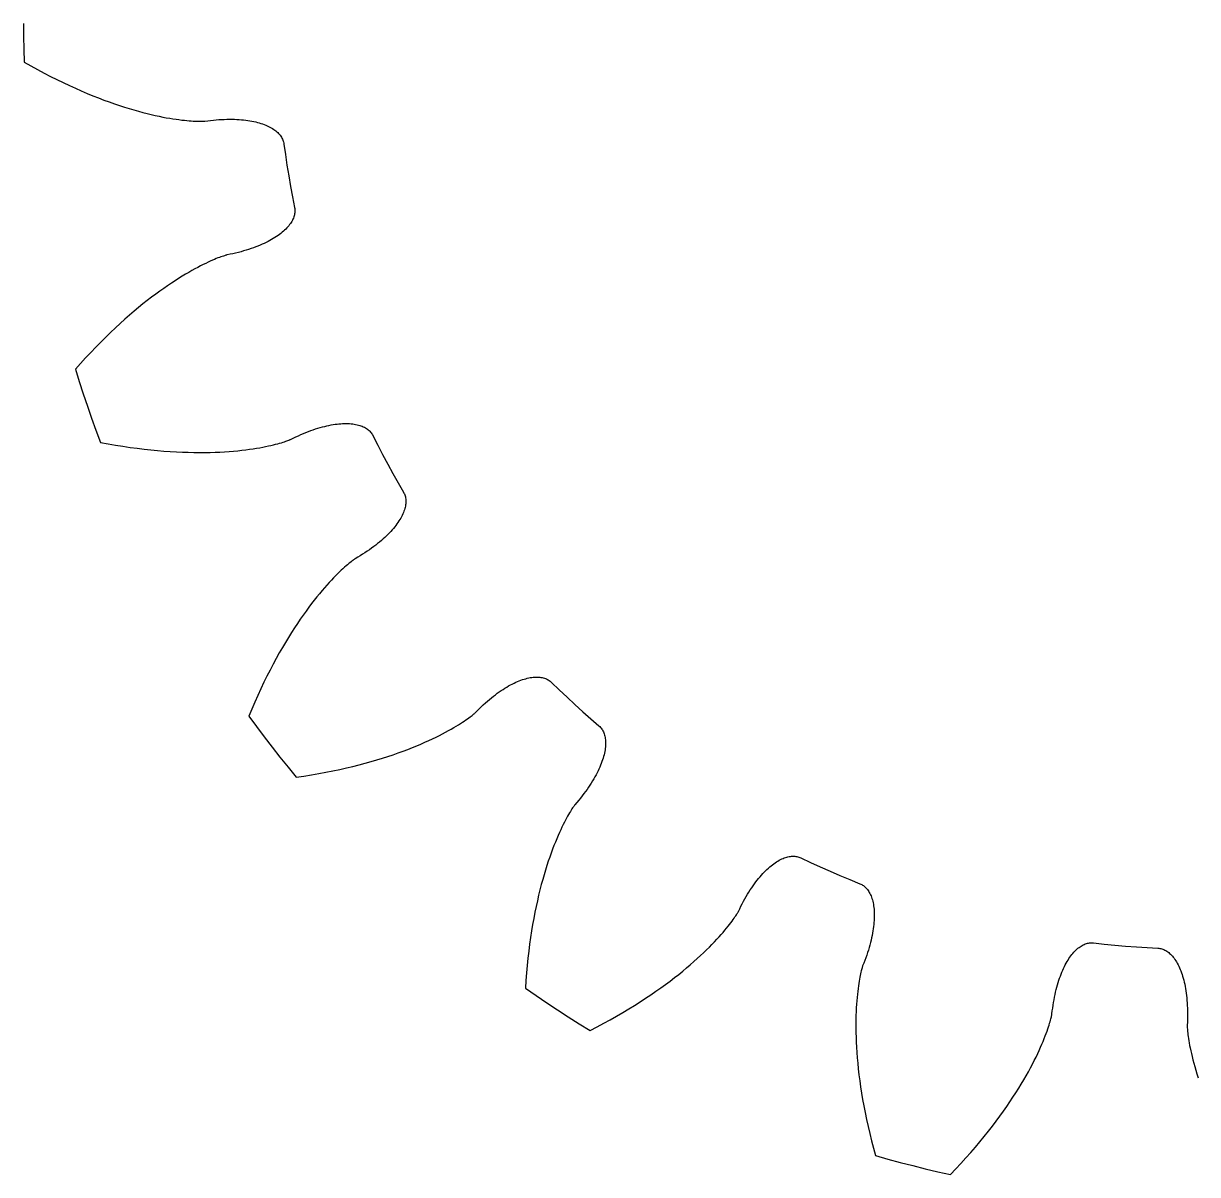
# Model space of a CAD drawing. Extents: x -0.58 to 0.58, y -0.58 to 0.58.
# Drawn here: x -0.583 to -0.002, y -0.57 to 0 of the extents above; entities that cross this region are included whole.
import ezdxf

# ---------------------------------------------------------------- set-up
doc = ezdxf.new("R2010")
doc.units = 0

msp = doc.modelspace()

# ---------------------------------------------------------------- linework, layer by layer
for p, q in [((-0.58333, 0), (-0.5833, -0.00638)), ((-0.5833, -0.00638), (-0.58319, -0.01275)), ((-0.58319, -0.01275), (-0.58302, -0.01912)), ((-0.58302, -0.01912), (-0.58302, -0.01912)), ((-0.58302, -0.01912), (-0.57968, -0.02102)), ((-0.57968, -0.02102), (-0.57638, -0.02283)), ((-0.57638, -0.02283), (-0.57313, -0.02456)), ((-0.57313, -0.02456), (-0.56993, -0.02622)), ((-0.56993, -0.02622), (-0.56678, -0.0278)), ((-0.56678, -0.0278), (-0.56368, -0.0293)), ((-0.56368, -0.0293), (-0.56064, -0.03074)), ((-0.56064, -0.03074), (-0.55764, -0.0321)), ((-0.55764, -0.0321), (-0.55471, -0.03339)), ((-0.55471, -0.03339), (-0.55183, -0.03461)), ((-0.55183, -0.03461), (-0.54901, -0.03577)), ((-0.54901, -0.03577), (-0.54624, -0.03686)), ((-0.54624, -0.03686), (-0.54354, -0.03789)), ((-0.54354, -0.03789), (-0.5409, -0.03885)), ((-0.5409, -0.03885), (-0.53832, -0.03976)), ((-0.53832, -0.03976), (-0.53581, -0.04061)), ((-0.53581, -0.04061), (-0.53336, -0.0414)), ((-0.53336, -0.0414), (-0.53098, -0.04214)), ((-0.53098, -0.04214), (-0.52866, -0.04283)), ((-0.52866, -0.04283), (-0.52641, -0.04346)), ((-0.52641, -0.04346), (-0.52423, -0.04405)), ((-0.52423, -0.04405), (-0.52212, -0.04459)), ((-0.52212, -0.04459), (-0.52008, -0.04508)), ((-0.52008, -0.04508), (-0.51811, -0.04553)), ((-0.51811, -0.04553), (-0.51622, -0.04594)), ((-0.51622, -0.04594), (-0.51439, -0.04631)), ((-0.51439, -0.04631), (-0.51264, -0.04664)), ((-0.51264, -0.04664), (-0.51096, -0.04694)), ((-0.51096, -0.04694), (-0.50936, -0.0472)), ((-0.50936, -0.0472), (-0.50784, -0.04743)), ((-0.50784, -0.04743), (-0.50638, -0.04762)), ((-0.50638, -0.04762), (-0.50501, -0.0478)), ((-0.50501, -0.0478), (-0.50371, -0.04794)), ((-0.50371, -0.04794), (-0.50249, -0.04806)), ((-0.50249, -0.04806), (-0.50134, -0.04816)), ((-0.50134, -0.04816), (-0.50028, -0.04824)), ((-0.50028, -0.04824), (-0.49929, -0.0483)), ((-0.49929, -0.0483), (-0.49838, -0.04834)), ((-0.49838, -0.04834), (-0.49755, -0.04837)), ((-0.49755, -0.04837), (-0.4968, -0.04839)), ((-0.4968, -0.04839), (-0.49612, -0.04839)), ((-0.49612, -0.04839), (-0.49553, -0.04839)), ((-0.49553, -0.04839), (-0.49501, -0.04838)), ((-0.49501, -0.04838), (-0.49458, -0.04837)), ((-0.49458, -0.04837), (-0.49422, -0.04836)), ((-0.49422, -0.04836), (-0.49395, -0.04834)), ((-0.49395, -0.04834), (-0.49375, -0.04833)), ((-0.49375, -0.04833), (-0.49363, -0.04832)), ((-0.49363, -0.04832), (-0.49359, -0.04832)), ((-0.49359, -0.04832), (-0.49214, -0.04813)), ((-0.49359, -0.04832), (-0.49359, -0.04832)), ((-0.49214, -0.04813), (-0.49071, -0.04796)), ((-0.49071, -0.04796), (-0.4893, -0.04781)), ((-0.4893, -0.04781), (-0.48792, -0.04769)), ((-0.48792, -0.04769), (-0.48657, -0.04759)), ((-0.48657, -0.04759), (-0.48524, -0.04751)), ((-0.48524, -0.04751), (-0.48393, -0.04746)), ((-0.48393, -0.04746), (-0.48265, -0.04743)), ((-0.48265, -0.04743), (-0.4814, -0.04741)), ((-0.4814, -0.04741), (-0.48017, -0.04742)), ((-0.48017, -0.04742), (-0.47896, -0.04745)), ((-0.47896, -0.04745), (-0.47779, -0.0475)), ((-0.47779, -0.0475), (-0.47664, -0.04757)), ((-0.47664, -0.04757), (-0.47551, -0.04766)), ((-0.47551, -0.04766), (-0.47442, -0.04776)), ((-0.47442, -0.04776), (-0.47335, -0.04789)), ((-0.47335, -0.04789), (-0.4723, -0.04803)), ((-0.4723, -0.04803), (-0.47129, -0.04819)), ((-0.47129, -0.04819), (-0.4703, -0.04837)), ((-0.4703, -0.04837), (-0.46934, -0.04856)), ((-0.46934, -0.04856), (-0.46841, -0.04877)), ((-0.46841, -0.04877), (-0.46751, -0.049)), ((-0.46751, -0.049), (-0.46664, -0.04924)), ((-0.46664, -0.04924), (-0.46579, -0.0495)), ((-0.46579, -0.0495), (-0.46498, -0.04977)), ((-0.46498, -0.04977), (-0.46419, -0.05006)), ((-0.46419, -0.05006), (-0.46343, -0.05036)), ((-0.46343, -0.05036), (-0.4627, -0.05068)), ((-0.4627, -0.05068), (-0.462, -0.051)), ((-0.462, -0.051), (-0.46134, -0.05134)), ((-0.46134, -0.05134), (-0.4607, -0.0517)), ((-0.4607, -0.0517), (-0.46009, -0.05206)), ((-0.46009, -0.05206), (-0.45951, -0.05244)), ((-0.45951, -0.05244), (-0.45896, -0.05283)), ((-0.45896, -0.05283), (-0.45844, -0.05322)), ((-0.45844, -0.05322), (-0.45795, -0.05363)), ((-0.45795, -0.05363), (-0.45749, -0.05405)), ((-0.45749, -0.05405), (-0.45707, -0.05448)), ((-0.45707, -0.05448), (-0.45667, -0.05492)), ((-0.45667, -0.05492), (-0.45631, -0.05536)), ((-0.45631, -0.05536), (-0.45597, -0.05581)), ((-0.45597, -0.05581), (-0.45567, -0.05627)), ((-0.45567, -0.05627), (-0.4554, -0.05674)), ((-0.4554, -0.05674), (-0.45516, -0.05722)), ((-0.45516, -0.05722), (-0.45495, -0.0577)), ((-0.45495, -0.0577), (-0.45477, -0.05819)), ((-0.45477, -0.05819), (-0.45463, -0.05868)), ((-0.45463, -0.05868), (-0.45451, -0.05918)), ((-0.45451, -0.05918), (-0.45443, -0.05968)), ((-0.45443, -0.05968), (-0.45443, -0.05968)), ((-0.45443, -0.05968), (-0.45371, -0.06494)), ((-0.45371, -0.06494), (-0.45293, -0.07019)), ((-0.45293, -0.07019), (-0.45208, -0.07544)), ((-0.45208, -0.07544), (-0.45208, -0.07544)), ((-0.45208, -0.07544), (-0.45118, -0.08067)), ((-0.45118, -0.08067), (-0.45021, -0.0859)), ((-0.45021, -0.0859), (-0.44919, -0.09111)), ((-0.44919, -0.09111), (-0.44919, -0.09111)), ((-0.44919, -0.09111), (-0.4491, -0.09161)), ((-0.4491, -0.09161), (-0.44905, -0.09212)), ((-0.44905, -0.09212), (-0.44902, -0.09263)), ((-0.44902, -0.09263), (-0.44903, -0.09315)), ((-0.45088, -0.09851), (-0.45124, -0.09906)), ((-0.45055, -0.09797), (-0.45088, -0.09851)), ((-0.45026, -0.09743), (-0.45055, -0.09797)), ((-0.44999, -0.09688), (-0.45026, -0.09743)), ((-0.44976, -0.09634), (-0.44999, -0.09688)), ((-0.44956, -0.0958), (-0.44976, -0.09634)), ((-0.44939, -0.09526), (-0.44956, -0.0958)), ((-0.44925, -0.09473), (-0.44939, -0.09526)), ((-0.44915, -0.0942), (-0.44925, -0.09473)), ((-0.44908, -0.09367), (-0.44915, -0.0942)), ((-0.44903, -0.09315), (-0.44908, -0.09367)), ((-0.45663, -0.10442), (-0.45734, -0.10494)), ((-0.45594, -0.1039), (-0.45663, -0.10442)), ((-0.45529, -0.10337), (-0.45594, -0.1039)), ((-0.45467, -0.10284), (-0.45529, -0.10337)), ((-0.45409, -0.10231), (-0.45467, -0.10284)), ((-0.45353, -0.10177), (-0.45409, -0.10231)), ((-0.45301, -0.10123), (-0.45353, -0.10177)), ((-0.45252, -0.10069), (-0.45301, -0.10123)), ((-0.45206, -0.10015), (-0.45252, -0.10069)), ((-0.45164, -0.0996), (-0.45206, -0.10015)), ((-0.45124, -0.09906), (-0.45164, -0.0996)), ((-0.46732, -0.11021), (-0.46842, -0.11064)), ((-0.46626, -0.10977), (-0.46732, -0.11021)), ((-0.46522, -0.10933), (-0.46626, -0.10977)), ((-0.46422, -0.10887), (-0.46522, -0.10933)), ((-0.46325, -0.1084), (-0.46422, -0.10887)), ((-0.46231, -0.10793), (-0.46325, -0.1084)), ((-0.4614, -0.10745), (-0.46231, -0.10793)), ((-0.46053, -0.10696), (-0.4614, -0.10745)), ((-0.45968, -0.10647), (-0.46053, -0.10696)), ((-0.45887, -0.10596), (-0.45968, -0.10647)), ((-0.45809, -0.10546), (-0.45887, -0.10596)), ((-0.45734, -0.10494), (-0.45809, -0.10546)), ((-0.48707, -0.1161), (-0.48792, -0.11644)), ((-0.48629, -0.1158), (-0.48707, -0.1161)), ((-0.48559, -0.11554), (-0.48629, -0.1158)), ((-0.48495, -0.11532), (-0.48559, -0.11554)), ((-0.48439, -0.11513), (-0.48495, -0.11532)), ((-0.4839, -0.11497), (-0.48439, -0.11513)), ((-0.48349, -0.11484), (-0.4839, -0.11497)), ((-0.48315, -0.11474), (-0.48349, -0.11484)), ((-0.48288, -0.11466), (-0.48315, -0.11474)), ((-0.48269, -0.11461), (-0.48288, -0.11466)), ((-0.48257, -0.11458), (-0.48269, -0.11461)), ((-0.48253, -0.11457), (-0.48257, -0.11458)), ((-0.4811, -0.11428), (-0.48253, -0.11457)), ((-0.48253, -0.11457), (-0.48253, -0.11457)), ((-0.47969, -0.11397), (-0.4811, -0.11428)), ((-0.47832, -0.11365), (-0.47969, -0.11397)), ((-0.47697, -0.11332), (-0.47832, -0.11365)), ((-0.47566, -0.11298), (-0.47697, -0.11332)), ((-0.47437, -0.11262), (-0.47566, -0.11298)), ((-0.47312, -0.11224), (-0.47437, -0.11262)), ((-0.4719, -0.11186), (-0.47312, -0.11224)), ((-0.47071, -0.11146), (-0.4719, -0.11186)), ((-0.46955, -0.11106), (-0.47071, -0.11146)), ((-0.46842, -0.11064), (-0.46955, -0.11106)), ((-0.49852, -0.12152), (-0.50001, -0.12234)), ((-0.49709, -0.12075), (-0.49852, -0.12152)), ((-0.49572, -0.12004), (-0.49709, -0.12075)), ((-0.49441, -0.11938), (-0.49572, -0.12004)), ((-0.49316, -0.11877), (-0.49441, -0.11938)), ((-0.49198, -0.11821), (-0.49316, -0.11877)), ((-0.49087, -0.1177), (-0.49198, -0.11821)), ((-0.48982, -0.11724), (-0.49087, -0.1177)), ((-0.48883, -0.11682), (-0.48982, -0.11724)), ((-0.48792, -0.11644), (-0.48883, -0.11682)), ((-0.50831, -0.12736), (-0.51013, -0.12856)), ((-0.50654, -0.12623), (-0.50831, -0.12736)), ((-0.50483, -0.12517), (-0.50654, -0.12623)), ((-0.50316, -0.12416), (-0.50483, -0.12517)), ((-0.50156, -0.12322), (-0.50316, -0.12416)), ((-0.50001, -0.12234), (-0.50156, -0.12322)), ((-0.51589, -0.13255), (-0.51791, -0.13402)), ((-0.51392, -0.13115), (-0.51589, -0.13255)), ((-0.512, -0.12982), (-0.51392, -0.13115)), ((-0.51013, -0.12856), (-0.512, -0.12982)), ((-0.52421, -0.13888), (-0.52639, -0.14065)), ((-0.52207, -0.13719), (-0.52421, -0.13888)), ((-0.51996, -0.13557), (-0.52207, -0.13719)), ((-0.51791, -0.13402), (-0.51996, -0.13557)), ((-0.53087, -0.14443), (-0.53317, -0.14644)), ((-0.52861, -0.1425), (-0.53087, -0.14443)), ((-0.52639, -0.14065), (-0.52861, -0.1425)), ((-0.53785, -0.15071), (-0.54024, -0.15297)), ((-0.53549, -0.14853), (-0.53785, -0.15071)), ((-0.53317, -0.14644), (-0.53549, -0.14853)), ((-0.54265, -0.15531), (-0.5451, -0.15774)), ((-0.54024, -0.15297), (-0.54265, -0.15531)), ((-0.54756, -0.16026), (-0.55005, -0.16286)), ((-0.5451, -0.15774), (-0.54756, -0.16026)), ((-0.55509, -0.16834), (-0.55764, -0.17122)), ((-0.55256, -0.16556), (-0.55509, -0.16834)), ((-0.55005, -0.16286), (-0.55256, -0.16556)), ((-0.55764, -0.17122), (-0.55764, -0.17122)), ((-0.55764, -0.17122), (-0.55573, -0.1773)), ((-0.55573, -0.1773), (-0.55376, -0.18337)), ((-0.55376, -0.18337), (-0.55173, -0.18941)), ((-0.55173, -0.18941), (-0.55173, -0.18941)), ((-0.55173, -0.18941), (-0.54962, -0.19543)), ((-0.54962, -0.19543), (-0.54745, -0.20142)), ((-0.54745, -0.20142), (-0.54522, -0.20739)), ((-0.446, -0.20354), (-0.44475, -0.203)), ((-0.44475, -0.203), (-0.44352, -0.2025)), ((-0.44352, -0.2025), (-0.4423, -0.20202)), ((-0.4423, -0.20202), (-0.4411, -0.20157)), ((-0.4411, -0.20157), (-0.43992, -0.20115)), ((-0.43992, -0.20115), (-0.43875, -0.20076)), ((-0.43875, -0.20076), (-0.4376, -0.2004)), ((-0.4376, -0.2004), (-0.43648, -0.20006)), ((-0.43648, -0.20006), (-0.43537, -0.19975)), ((-0.43537, -0.19975), (-0.43427, -0.19947)), ((-0.43427, -0.19947), (-0.4332, -0.19922)), ((-0.4332, -0.19922), (-0.43215, -0.19899)), ((-0.43215, -0.19899), (-0.43112, -0.19878)), ((-0.43112, -0.19878), (-0.43011, -0.19861)), ((-0.43011, -0.19861), (-0.42912, -0.19845)), ((-0.42912, -0.19845), (-0.42815, -0.19833)), ((-0.42815, -0.19833), (-0.4272, -0.19822)), ((-0.4272, -0.19822), (-0.42627, -0.19815)), ((-0.42627, -0.19815), (-0.42537, -0.19809)), ((-0.42537, -0.19809), (-0.42448, -0.19806)), ((-0.42448, -0.19806), (-0.42362, -0.19805)), ((-0.42362, -0.19805), (-0.42278, -0.19807)), ((-0.42278, -0.19807), (-0.42197, -0.19811)), ((-0.42197, -0.19811), (-0.42118, -0.19817)), ((-0.42118, -0.19817), (-0.42041, -0.19825)), ((-0.42041, -0.19825), (-0.41967, -0.19836)), ((-0.41967, -0.19836), (-0.41895, -0.19848)), ((-0.41895, -0.19848), (-0.41825, -0.19863)), ((-0.41825, -0.19863), (-0.41758, -0.1988)), ((-0.41758, -0.1988), (-0.41694, -0.19899)), ((-0.41694, -0.19899), (-0.41632, -0.1992)), ((-0.41632, -0.1992), (-0.41572, -0.19942)), ((-0.41572, -0.19942), (-0.41516, -0.19967)), ((-0.41516, -0.19967), (-0.41461, -0.19994)), ((-0.41461, -0.19994), (-0.4141, -0.20022)), ((-0.4141, -0.20022), (-0.41361, -0.20052)), ((-0.41361, -0.20052), (-0.41314, -0.20084)), ((-0.41314, -0.20084), (-0.41271, -0.20118)), ((-0.41271, -0.20118), (-0.4123, -0.20154)), ((-0.4123, -0.20154), (-0.41192, -0.20191)), ((-0.41192, -0.20191), (-0.41156, -0.20229)), ((-0.41156, -0.20229), (-0.41124, -0.2027)), ((-0.41124, -0.2027), (-0.41094, -0.20312)), ((-0.41094, -0.20312), (-0.41067, -0.20355)), ((-0.54522, -0.20739), (-0.54522, -0.20739)), ((-0.54522, -0.20739), (-0.54145, -0.2081)), ((-0.54145, -0.2081), (-0.53774, -0.20874)), ((-0.53774, -0.20874), (-0.5341, -0.20933)), ((-0.46213, -0.20918), (-0.46085, -0.2089)), ((-0.46085, -0.2089), (-0.45966, -0.20861)), ((-0.45966, -0.20861), (-0.45854, -0.20834)), ((-0.45854, -0.20834), (-0.45751, -0.20806)), ((-0.45751, -0.20806), (-0.45655, -0.2078)), ((-0.45655, -0.2078), (-0.45568, -0.20754)), ((-0.45568, -0.20754), (-0.45488, -0.2073)), ((-0.45488, -0.2073), (-0.45417, -0.20707)), ((-0.45417, -0.20707), (-0.45353, -0.20686)), ((-0.45353, -0.20686), (-0.45297, -0.20667)), ((-0.45297, -0.20667), (-0.45248, -0.20649)), ((-0.45248, -0.20649), (-0.45207, -0.20634)), ((-0.45207, -0.20634), (-0.45174, -0.20621)), ((-0.45174, -0.20621), (-0.45148, -0.20611)), ((-0.45148, -0.20611), (-0.4513, -0.20603)), ((-0.4513, -0.20603), (-0.45119, -0.20598)), ((-0.45119, -0.20598), (-0.45116, -0.20597)), ((-0.45116, -0.20597), (-0.44985, -0.20531)), ((-0.45116, -0.20597), (-0.45116, -0.20597)), ((-0.44985, -0.20531), (-0.44855, -0.20469)), ((-0.44855, -0.20469), (-0.44727, -0.2041)), ((-0.44727, -0.2041), (-0.446, -0.20354)), ((-0.41067, -0.20355), (-0.41043, -0.204)), ((-0.41043, -0.204), (-0.41043, -0.204)), ((-0.41043, -0.204), (-0.40804, -0.20874)), ((-0.40804, -0.20874), (-0.40559, -0.21346)), ((-0.5341, -0.20933), (-0.53054, -0.20985)), ((-0.53054, -0.20985), (-0.52704, -0.21033)), ((-0.52704, -0.21033), (-0.52362, -0.21074)), ((-0.52362, -0.21074), (-0.52028, -0.21111)), ((-0.52028, -0.21111), (-0.51701, -0.21142)), ((-0.51701, -0.21142), (-0.51381, -0.21169)), ((-0.51381, -0.21169), (-0.51069, -0.21191)), ((-0.51069, -0.21191), (-0.50765, -0.21209)), ((-0.50765, -0.21209), (-0.50468, -0.21223)), ((-0.50468, -0.21223), (-0.50179, -0.21232)), ((-0.50179, -0.21232), (-0.49898, -0.21238)), ((-0.49898, -0.21238), (-0.49625, -0.2124)), ((-0.49625, -0.2124), (-0.49359, -0.21239)), ((-0.49359, -0.21239), (-0.49102, -0.21234)), ((-0.49102, -0.21234), (-0.48852, -0.21227)), ((-0.48852, -0.21227), (-0.48611, -0.21216)), ((-0.48611, -0.21216), (-0.48378, -0.21203)), ((-0.48378, -0.21203), (-0.48153, -0.21188)), ((-0.48153, -0.21188), (-0.47936, -0.21171)), ((-0.47936, -0.21171), (-0.47727, -0.21151)), ((-0.47727, -0.21151), (-0.47526, -0.2113)), ((-0.47526, -0.2113), (-0.47333, -0.21107)), ((-0.47333, -0.21107), (-0.47149, -0.21082)), ((-0.47149, -0.21082), (-0.46972, -0.21057)), ((-0.46972, -0.21057), (-0.46804, -0.2103)), ((-0.46804, -0.2103), (-0.46644, -0.21003)), ((-0.46644, -0.21003), (-0.46492, -0.20975)), ((-0.46492, -0.20975), (-0.46348, -0.20947)), ((-0.46348, -0.20947), (-0.46213, -0.20918)), ((-0.40559, -0.21346), (-0.40309, -0.21814)), ((-0.40309, -0.21814), (-0.40309, -0.21814)), ((-0.40309, -0.21814), (-0.40054, -0.2228)), ((-0.40054, -0.2228), (-0.39793, -0.22743)), ((-0.39793, -0.22743), (-0.39527, -0.23202)), ((-0.39527, -0.23202), (-0.39527, -0.23202)), ((-0.39527, -0.23202), (-0.39502, -0.23247)), ((-0.39502, -0.23247), (-0.39481, -0.23293)), ((-0.39481, -0.23293), (-0.39462, -0.23341)), ((-0.39462, -0.23341), (-0.39446, -0.2339)), ((-0.39446, -0.2339), (-0.39433, -0.23441)), ((-0.39433, -0.23441), (-0.39423, -0.23493)), ((-0.39423, -0.23493), (-0.39415, -0.23547)), ((-0.39415, -0.23775), (-0.39423, -0.23834)), ((-0.39415, -0.23547), (-0.39411, -0.23602)), ((-0.39411, -0.23716), (-0.39415, -0.23775)), ((-0.39411, -0.23602), (-0.39409, -0.23658)), ((-0.39409, -0.23658), (-0.39411, -0.23716)), ((-0.39591, -0.24352), (-0.39626, -0.24421)), ((-0.39559, -0.24284), (-0.39591, -0.24352)), ((-0.39531, -0.24217), (-0.39559, -0.24284)), ((-0.39505, -0.24151), (-0.39531, -0.24217)), ((-0.39482, -0.24085), (-0.39505, -0.24151)), ((-0.39463, -0.24021), (-0.39482, -0.24085)), ((-0.39446, -0.23958), (-0.39463, -0.24021)), ((-0.39433, -0.23896), (-0.39446, -0.23958)), ((-0.39423, -0.23834), (-0.39433, -0.23896)), ((-0.3996, -0.24922), (-0.40021, -0.24996)), ((-0.39903, -0.24848), (-0.3996, -0.24922)), ((-0.39849, -0.24776), (-0.39903, -0.24848)), ((-0.39798, -0.24703), (-0.39849, -0.24776)), ((-0.3975, -0.24632), (-0.39798, -0.24703)), ((-0.39706, -0.24561), (-0.3975, -0.24632)), ((-0.39665, -0.2449), (-0.39706, -0.24561)), ((-0.39626, -0.24421), (-0.39665, -0.2449)), ((-0.40535, -0.25522), (-0.40622, -0.25598)), ((-0.40452, -0.25446), (-0.40535, -0.25522)), ((-0.40372, -0.2537), (-0.40452, -0.25446)), ((-0.40295, -0.25295), (-0.40372, -0.2537)), ((-0.40221, -0.25219), (-0.40295, -0.25295)), ((-0.40151, -0.25144), (-0.40221, -0.25219)), ((-0.40084, -0.2507), (-0.40151, -0.25144)), ((-0.40021, -0.24996), (-0.40084, -0.2507)), ((-0.4132, -0.2613), (-0.41433, -0.26205)), ((-0.4121, -0.26054), (-0.4132, -0.2613)), ((-0.41104, -0.25978), (-0.4121, -0.26054)), ((-0.41001, -0.25902), (-0.41104, -0.25978)), ((-0.40901, -0.25826), (-0.41001, -0.25902)), ((-0.40805, -0.2575), (-0.40901, -0.25826)), ((-0.40711, -0.25674), (-0.40805, -0.2575)), ((-0.40622, -0.25598), (-0.40711, -0.25674)), ((-0.42176, -0.26695), (-0.42234, -0.26743)), ((-0.42123, -0.26654), (-0.42176, -0.26695)), ((-0.42076, -0.26617), (-0.42123, -0.26654)), ((-0.42035, -0.26586), (-0.42076, -0.26617)), ((-0.42, -0.2656), (-0.42035, -0.26586)), ((-0.41971, -0.2654), (-0.42, -0.2656)), ((-0.41948, -0.26524), (-0.41971, -0.2654)), ((-0.41932, -0.26513), (-0.41948, -0.26524)), ((-0.41922, -0.26506), (-0.41932, -0.26513)), ((-0.41919, -0.26504), (-0.41922, -0.26506)), ((-0.41792, -0.2643), (-0.41919, -0.26504)), ((-0.41919, -0.26504), (-0.41919, -0.26504)), ((-0.41669, -0.26355), (-0.41792, -0.2643)), ((-0.4155, -0.26281), (-0.41669, -0.26355)), ((-0.41433, -0.26205), (-0.4155, -0.26281)), ((-0.42788, -0.27247), (-0.42886, -0.27344)), ((-0.42694, -0.27155), (-0.42788, -0.27247)), ((-0.42605, -0.27071), (-0.42694, -0.27155)), ((-0.42521, -0.26993), (-0.42605, -0.27071)), ((-0.42442, -0.26921), (-0.42521, -0.26993)), ((-0.42367, -0.26856), (-0.42442, -0.26921)), ((-0.42298, -0.26796), (-0.42367, -0.26856)), ((-0.42234, -0.26743), (-0.42298, -0.26796)), ((-0.43319, -0.27807), (-0.43437, -0.2794)), ((-0.43205, -0.2768), (-0.43319, -0.27807)), ((-0.43095, -0.27561), (-0.43205, -0.2768)), ((-0.42988, -0.27449), (-0.43095, -0.27561)), ((-0.42886, -0.27344), (-0.42988, -0.27449)), ((-0.43811, -0.28387), (-0.43942, -0.28551)), ((-0.43683, -0.2823), (-0.43811, -0.28387)), ((-0.43559, -0.28081), (-0.43683, -0.2823)), ((-0.43437, -0.2794), (-0.43559, -0.28081)), ((-0.44211, -0.28903), (-0.44349, -0.29091)), ((-0.44075, -0.28723), (-0.44211, -0.28903)), ((-0.43942, -0.28551), (-0.44075, -0.28723)), ((-0.44633, -0.29492), (-0.44777, -0.29705)), ((-0.4449, -0.29288), (-0.44633, -0.29492)), ((-0.44349, -0.29091), (-0.4449, -0.29288)), ((-0.45071, -0.30157), (-0.4522, -0.30395)), ((-0.44924, -0.29927), (-0.45071, -0.30157)), ((-0.44777, -0.29705), (-0.44924, -0.29927)), ((-0.4537, -0.30642), (-0.45521, -0.30898)), ((-0.4522, -0.30395), (-0.4537, -0.30642)), ((-0.45673, -0.31163), (-0.45825, -0.31436)), ((-0.45521, -0.30898), (-0.45673, -0.31163)), ((-0.45977, -0.31718), (-0.4613, -0.32009)), ((-0.45825, -0.31436), (-0.45977, -0.31718)), ((-0.46282, -0.3231), (-0.46434, -0.32619)), ((-0.4613, -0.32009), (-0.46282, -0.3231)), ((-0.338, -0.32547), (-0.33717, -0.32516)), ((-0.33717, -0.32516), (-0.33636, -0.32487)), ((-0.33636, -0.32487), (-0.33556, -0.32462)), ((-0.33556, -0.32462), (-0.33478, -0.32439)), ((-0.33478, -0.32439), (-0.33401, -0.32419)), ((-0.33401, -0.32419), (-0.33326, -0.32402)), ((-0.33326, -0.32402), (-0.33252, -0.32388)), ((-0.33252, -0.32388), (-0.3318, -0.32376)), ((-0.3318, -0.32376), (-0.3311, -0.32368)), ((-0.3311, -0.32368), (-0.33041, -0.32362)), ((-0.33041, -0.32362), (-0.32974, -0.32359)), ((-0.32974, -0.32359), (-0.32908, -0.32358)), ((-0.32908, -0.32358), (-0.32845, -0.3236)), ((-0.32845, -0.3236), (-0.32783, -0.32365)), ((-0.32783, -0.32365), (-0.32723, -0.32373)), ((-0.32723, -0.32373), (-0.32665, -0.32383)), ((-0.32665, -0.32383), (-0.32609, -0.32396)), ((-0.32609, -0.32396), (-0.32555, -0.32411)), ((-0.32555, -0.32411), (-0.32502, -0.32429)), ((-0.32502, -0.32429), (-0.32452, -0.32449)), ((-0.32452, -0.32449), (-0.32404, -0.32472)), ((-0.32404, -0.32472), (-0.32358, -0.32497)), ((-0.32358, -0.32497), (-0.32314, -0.32524)), ((-0.32314, -0.32524), (-0.32272, -0.32554)), ((-0.46586, -0.32937), (-0.46737, -0.33264)), ((-0.46434, -0.32619), (-0.46586, -0.32937)), ((-0.34882, -0.33163), (-0.34787, -0.33095)), ((-0.34787, -0.33095), (-0.34692, -0.33029)), ((-0.34692, -0.33029), (-0.34598, -0.32967)), ((-0.34598, -0.32967), (-0.34505, -0.32908)), ((-0.34505, -0.32908), (-0.34412, -0.32852)), ((-0.34412, -0.32852), (-0.34321, -0.328)), ((-0.34321, -0.328), (-0.34232, -0.3275)), ((-0.34232, -0.3275), (-0.34143, -0.32703)), ((-0.34143, -0.32703), (-0.34055, -0.3266)), ((-0.34055, -0.3266), (-0.33969, -0.32619)), ((-0.33969, -0.32619), (-0.33884, -0.32582)), ((-0.33884, -0.32582), (-0.338, -0.32547)), ((-0.32272, -0.32554), (-0.32233, -0.32587)), ((-0.32233, -0.32587), (-0.32196, -0.32621)), ((-0.32196, -0.32621), (-0.32196, -0.32621)), ((-0.32196, -0.32621), (-0.31815, -0.32992)), ((-0.31815, -0.32992), (-0.31431, -0.33359)), ((-0.46887, -0.33601), (-0.47036, -0.33946)), ((-0.46737, -0.33264), (-0.46887, -0.33601)), ((-0.35575, -0.33732), (-0.35474, -0.33641)), ((-0.35474, -0.33641), (-0.35374, -0.33553)), ((-0.35374, -0.33553), (-0.35274, -0.33469)), ((-0.35274, -0.33469), (-0.35175, -0.33388)), ((-0.35175, -0.33388), (-0.35077, -0.3331)), ((-0.35077, -0.3331), (-0.34979, -0.33235)), ((-0.34979, -0.33235), (-0.34882, -0.33163)), ((-0.31431, -0.33359), (-0.31042, -0.33721)), ((-0.47036, -0.33946), (-0.47183, -0.34301)), ((-0.36179, -0.34291), (-0.36132, -0.34255)), ((-0.36132, -0.34255), (-0.36092, -0.34223)), ((-0.36092, -0.34223), (-0.36058, -0.34195)), ((-0.36058, -0.34195), (-0.36031, -0.34172)), ((-0.36031, -0.34172), (-0.3601, -0.34154)), ((-0.3601, -0.34154), (-0.35995, -0.34141)), ((-0.35995, -0.34141), (-0.35986, -0.34132)), ((-0.35986, -0.34132), (-0.35983, -0.3413)), ((-0.35983, -0.3413), (-0.35881, -0.34025)), ((-0.35983, -0.3413), (-0.35983, -0.3413)), ((-0.35881, -0.34025), (-0.35778, -0.33924)), ((-0.35778, -0.33924), (-0.35676, -0.33827)), ((-0.35676, -0.33827), (-0.35575, -0.33732)), ((-0.31042, -0.33721), (-0.31042, -0.33721)), ((-0.31042, -0.33721), (-0.30649, -0.34078)), ((-0.30649, -0.34078), (-0.30252, -0.34431)), ((-0.47183, -0.34301), (-0.47183, -0.34301)), ((-0.47183, -0.34301), (-0.46805, -0.34814)), ((-0.46805, -0.34814), (-0.46422, -0.35324)), ((-0.37162, -0.34934), (-0.37036, -0.34861)), ((-0.37036, -0.34861), (-0.36917, -0.3479)), ((-0.36917, -0.3479), (-0.36805, -0.34722)), ((-0.36805, -0.34722), (-0.36701, -0.34656)), ((-0.36701, -0.34656), (-0.36605, -0.34594)), ((-0.36605, -0.34594), (-0.36516, -0.34534)), ((-0.36516, -0.34534), (-0.36434, -0.34478)), ((-0.36434, -0.34478), (-0.3636, -0.34426)), ((-0.3636, -0.34426), (-0.36293, -0.34377)), ((-0.36293, -0.34377), (-0.36232, -0.34332)), ((-0.36232, -0.34332), (-0.36179, -0.34291)), ((-0.30252, -0.34431), (-0.29851, -0.34779)), ((-0.29851, -0.34779), (-0.29851, -0.34779)), ((-0.29851, -0.34779), (-0.29814, -0.34814)), ((-0.29814, -0.34814), (-0.29778, -0.3485)), ((-0.29778, -0.3485), (-0.29745, -0.3489)), ((-0.46422, -0.35324), (-0.46033, -0.35829)), ((-0.38273, -0.35502), (-0.3809, -0.35416)), ((-0.3809, -0.35416), (-0.37915, -0.35332)), ((-0.37915, -0.35332), (-0.37748, -0.35249)), ((-0.37748, -0.35249), (-0.3759, -0.35168)), ((-0.3759, -0.35168), (-0.37439, -0.35088)), ((-0.37439, -0.35088), (-0.37297, -0.3501)), ((-0.37297, -0.3501), (-0.37162, -0.34934)), ((-0.29745, -0.3489), (-0.29714, -0.34931)), ((-0.29714, -0.34931), (-0.29685, -0.34975)), ((-0.29685, -0.34975), (-0.29658, -0.35021)), ((-0.29658, -0.35021), (-0.29634, -0.35069)), ((-0.29634, -0.35069), (-0.29612, -0.3512)), ((-0.29612, -0.3512), (-0.29592, -0.35173)), ((-0.29592, -0.35173), (-0.29575, -0.35227)), ((-0.29575, -0.35227), (-0.2956, -0.35284)), ((-0.2956, -0.35284), (-0.29548, -0.35344)), ((-0.29548, -0.35344), (-0.29538, -0.35405)), ((-0.29538, -0.35405), (-0.2953, -0.35468)), ((-0.46033, -0.35829), (-0.46033, -0.35829)), ((-0.46033, -0.35829), (-0.45639, -0.3633)), ((-0.39547, -0.36027), (-0.39313, -0.35939)), ((-0.39313, -0.35939), (-0.39088, -0.35851)), ((-0.39088, -0.35851), (-0.38872, -0.35763)), ((-0.38872, -0.35763), (-0.38664, -0.35675)), ((-0.38664, -0.35675), (-0.38464, -0.35588)), ((-0.38464, -0.35588), (-0.38273, -0.35502)), ((-0.2955, -0.35964), (-0.29563, -0.36042)), ((-0.29539, -0.35888), (-0.2955, -0.35964)), ((-0.29531, -0.35813), (-0.29539, -0.35888)), ((-0.29526, -0.3574), (-0.29531, -0.35813)), ((-0.2953, -0.35468), (-0.29525, -0.35533)), ((-0.29523, -0.35669), (-0.29526, -0.3574)), ((-0.29525, -0.35533), (-0.29523, -0.356)), ((-0.29523, -0.356), (-0.29523, -0.35669)), ((-0.45639, -0.3633), (-0.45239, -0.36827)), ((-0.41421, -0.36625), (-0.41127, -0.36543)), ((-0.41127, -0.36543), (-0.40842, -0.3646)), ((-0.40842, -0.3646), (-0.40566, -0.36375)), ((-0.40566, -0.36375), (-0.40298, -0.36289)), ((-0.40298, -0.36289), (-0.40039, -0.36202)), ((-0.40039, -0.36202), (-0.39789, -0.36115)), ((-0.39789, -0.36115), (-0.39547, -0.36027)), ((-0.29703, -0.36546), (-0.29736, -0.36636)), ((-0.29673, -0.36459), (-0.29703, -0.36546)), ((-0.29645, -0.36372), (-0.29673, -0.36459)), ((-0.2962, -0.36287), (-0.29645, -0.36372)), ((-0.29599, -0.36204), (-0.2962, -0.36287)), ((-0.2958, -0.36122), (-0.29599, -0.36204)), ((-0.29563, -0.36042), (-0.2958, -0.36122)), ((-0.45239, -0.36827), (-0.44834, -0.37319)), ((-0.44082, -0.37204), (-0.43719, -0.37141)), ((-0.43719, -0.37141), (-0.43365, -0.37075)), ((-0.43365, -0.37075), (-0.4302, -0.37006)), ((-0.4302, -0.37006), (-0.42682, -0.36934)), ((-0.42682, -0.36934), (-0.42354, -0.3686)), ((-0.42354, -0.3686), (-0.42034, -0.36784)), ((-0.42034, -0.36784), (-0.41723, -0.36706)), ((-0.41723, -0.36706), (-0.41421, -0.36625)), ((-0.29947, -0.37104), (-0.29998, -0.37202)), ((-0.29899, -0.37008), (-0.29947, -0.37104)), ((-0.29853, -0.36913), (-0.29899, -0.37008)), ((-0.29811, -0.36819), (-0.29853, -0.36913)), ((-0.29772, -0.36727), (-0.29811, -0.36819)), ((-0.29736, -0.36636), (-0.29772, -0.36727)), ((-0.44834, -0.37319), (-0.44454, -0.37263)), ((-0.44834, -0.37319), (-0.44834, -0.37319)), ((-0.44454, -0.37263), (-0.44082, -0.37204)), ((-0.30299, -0.37708), (-0.30369, -0.37812)), ((-0.30233, -0.37604), (-0.30299, -0.37708)), ((-0.30169, -0.37502), (-0.30233, -0.37604)), ((-0.30109, -0.37401), (-0.30169, -0.37502)), ((-0.30052, -0.37301), (-0.30109, -0.37401)), ((-0.29998, -0.37202), (-0.30052, -0.37301)), ((-0.30765, -0.38348), (-0.30854, -0.38457)), ((-0.30679, -0.38239), (-0.30765, -0.38348)), ((-0.30597, -0.38131), (-0.30679, -0.38239)), ((-0.30518, -0.38024), (-0.30597, -0.38131)), ((-0.30442, -0.37917), (-0.30518, -0.38024)), ((-0.30369, -0.37812), (-0.30442, -0.37917)), ((-0.31187, -0.38887), (-0.31223, -0.38944)), ((-0.31154, -0.38837), (-0.31187, -0.38887)), ((-0.31125, -0.38795), (-0.31154, -0.38837)), ((-0.311, -0.38759), (-0.31125, -0.38795)), ((-0.3108, -0.3873), (-0.311, -0.38759)), ((-0.31063, -0.38707), (-0.3108, -0.3873)), ((-0.31051, -0.38692), (-0.31063, -0.38707)), ((-0.31044, -0.38682), (-0.31051, -0.38692)), ((-0.31042, -0.38679), (-0.31044, -0.38682)), ((-0.30946, -0.38568), (-0.31042, -0.38679)), ((-0.31042, -0.38679), (-0.31042, -0.38679)), ((-0.30854, -0.38457), (-0.30946, -0.38568)), ((-0.31507, -0.39438), (-0.31564, -0.39547)), ((-0.31453, -0.39337), (-0.31507, -0.39438)), ((-0.31401, -0.39243), (-0.31453, -0.39337)), ((-0.31352, -0.39157), (-0.31401, -0.39243)), ((-0.31306, -0.39079), (-0.31352, -0.39157)), ((-0.31263, -0.39007), (-0.31306, -0.39079)), ((-0.31223, -0.38944), (-0.31263, -0.39007)), ((-0.31811, -0.40061), (-0.31876, -0.40209)), ((-0.31746, -0.3992), (-0.31811, -0.40061)), ((-0.31684, -0.39788), (-0.31746, -0.3992)), ((-0.31623, -0.39663), (-0.31684, -0.39788)), ((-0.31564, -0.39547), (-0.31623, -0.39663)), ((-0.32011, -0.4053), (-0.3208, -0.40703)), ((-0.31943, -0.40366), (-0.32011, -0.4053)), ((-0.31876, -0.40209), (-0.31943, -0.40366)), ((-0.3222, -0.41074), (-0.3229, -0.41272)), ((-0.3215, -0.40884), (-0.3222, -0.41074)), ((-0.3208, -0.40703), (-0.3215, -0.40884)), ((-0.20498, -0.41256), (-0.20438, -0.41244)), ((-0.20438, -0.41244), (-0.2038, -0.41235)), ((-0.2038, -0.41235), (-0.20323, -0.41228)), ((-0.20323, -0.41228), (-0.20267, -0.41225)), ((-0.20267, -0.41225), (-0.20212, -0.41225)), ((-0.20212, -0.41225), (-0.20158, -0.41228)), ((-0.20158, -0.41228), (-0.20105, -0.41234)), ((-0.20105, -0.41234), (-0.20053, -0.41243)), ((-0.20053, -0.41243), (-0.20003, -0.41255)), ((-0.32431, -0.41692), (-0.32501, -0.41915)), ((-0.32361, -0.41478), (-0.32431, -0.41692)), ((-0.3229, -0.41272), (-0.32361, -0.41478)), ((-0.21537, -0.41882), (-0.21468, -0.41819)), ((-0.21468, -0.41819), (-0.214, -0.41759)), ((-0.214, -0.41759), (-0.21332, -0.41702)), ((-0.21332, -0.41702), (-0.21265, -0.41649)), ((-0.21265, -0.41649), (-0.21198, -0.41598)), ((-0.21198, -0.41598), (-0.21131, -0.41551)), ((-0.21131, -0.41551), (-0.21065, -0.41508)), ((-0.21065, -0.41508), (-0.20999, -0.41467)), ((-0.20999, -0.41467), (-0.20934, -0.4143)), ((-0.20934, -0.4143), (-0.2087, -0.41396)), ((-0.2087, -0.41396), (-0.20806, -0.41364)), ((-0.20806, -0.41364), (-0.20743, -0.41337)), ((-0.20743, -0.41337), (-0.2068, -0.41312)), ((-0.2068, -0.41312), (-0.20618, -0.4129)), ((-0.20618, -0.4129), (-0.20558, -0.41272)), ((-0.20558, -0.41272), (-0.20498, -0.41256)), ((-0.20003, -0.41255), (-0.19953, -0.41269)), ((-0.19953, -0.41269), (-0.19906, -0.41287)), ((-0.19906, -0.41287), (-0.19859, -0.41308)), ((-0.19859, -0.41308), (-0.19859, -0.41308)), ((-0.19859, -0.41308), (-0.19379, -0.41535)), ((-0.19379, -0.41535), (-0.18896, -0.41757)), ((-0.18896, -0.41757), (-0.18411, -0.41973)), ((-0.32638, -0.42387), (-0.32706, -0.42635)), ((-0.3257, -0.42147), (-0.32638, -0.42387)), ((-0.32501, -0.41915), (-0.3257, -0.42147)), ((-0.22087, -0.42504), (-0.22019, -0.42415)), ((-0.22019, -0.42415), (-0.2195, -0.42329)), ((-0.2195, -0.42329), (-0.21881, -0.42246)), ((-0.21881, -0.42246), (-0.21812, -0.42167)), ((-0.21812, -0.42167), (-0.21743, -0.42091)), ((-0.21743, -0.42091), (-0.21674, -0.42018)), ((-0.21674, -0.42018), (-0.21605, -0.41948)), ((-0.21605, -0.41948), (-0.21537, -0.41882)), ((-0.18411, -0.41973), (-0.18411, -0.41973)), ((-0.18411, -0.41973), (-0.17923, -0.42183)), ((-0.17923, -0.42183), (-0.17433, -0.42388)), ((-0.17433, -0.42388), (-0.16941, -0.42588)), ((-0.32772, -0.42892), (-0.32837, -0.43157)), ((-0.32706, -0.42635), (-0.32772, -0.42892)), ((-0.22428, -0.43), (-0.22361, -0.42894)), ((-0.22361, -0.42894), (-0.22293, -0.42792)), ((-0.22293, -0.42792), (-0.22224, -0.42693)), ((-0.22224, -0.42693), (-0.22156, -0.42597)), ((-0.22156, -0.42597), (-0.22087, -0.42504)), ((-0.16941, -0.42588), (-0.16941, -0.42588)), ((-0.16941, -0.42588), (-0.16894, -0.42608)), ((-0.16894, -0.42608), (-0.16849, -0.42631)), ((-0.16849, -0.42631), (-0.16805, -0.42657)), ((-0.16805, -0.42657), (-0.16762, -0.42686)), ((-0.16762, -0.42686), (-0.1672, -0.42718)), ((-0.1672, -0.42718), (-0.1668, -0.42753)), ((-0.1668, -0.42753), (-0.16641, -0.42791)), ((-0.16641, -0.42791), (-0.16604, -0.42832)), ((-0.16604, -0.42832), (-0.16568, -0.42875)), ((-0.16568, -0.42875), (-0.16534, -0.42922)), ((-0.16534, -0.42922), (-0.16502, -0.42971)), ((-0.16502, -0.42971), (-0.16471, -0.43023)), ((-0.32901, -0.43431), (-0.32962, -0.43714)), ((-0.32837, -0.43157), (-0.32901, -0.43431)), ((-0.22824, -0.43704), (-0.2276, -0.43578)), ((-0.2276, -0.43578), (-0.22694, -0.43456)), ((-0.22694, -0.43456), (-0.22629, -0.43337)), ((-0.22629, -0.43337), (-0.22562, -0.43221)), ((-0.22562, -0.43221), (-0.22495, -0.43109)), ((-0.22495, -0.43109), (-0.22428, -0.43)), ((-0.16471, -0.43023), (-0.16441, -0.43077)), ((-0.16441, -0.43077), (-0.16414, -0.43135)), ((-0.16414, -0.43135), (-0.16388, -0.43195)), ((-0.16388, -0.43195), (-0.16364, -0.43257)), ((-0.16364, -0.43257), (-0.16341, -0.43323)), ((-0.16341, -0.43323), (-0.16321, -0.43391)), ((-0.16321, -0.43391), (-0.16302, -0.43461)), ((-0.16302, -0.43461), (-0.16286, -0.43535)), ((-0.16286, -0.43535), (-0.16271, -0.4361)), ((-0.33022, -0.44005), (-0.3308, -0.44304)), ((-0.32962, -0.43714), (-0.33022, -0.44005)), ((-0.23084, -0.44181), (-0.23052, -0.44131)), ((-0.23052, -0.44131), (-0.23024, -0.44087)), ((-0.23024, -0.44087), (-0.23001, -0.4405)), ((-0.23001, -0.4405), (-0.22983, -0.4402)), ((-0.22983, -0.4402), (-0.22969, -0.43996)), ((-0.22969, -0.43996), (-0.22959, -0.43978)), ((-0.22959, -0.43978), (-0.22954, -0.43968)), ((-0.22954, -0.43968), (-0.22952, -0.43964)), ((-0.22952, -0.43964), (-0.22888, -0.43832)), ((-0.22952, -0.43964), (-0.22952, -0.43964)), ((-0.22888, -0.43832), (-0.22824, -0.43704)), ((-0.16271, -0.4361), (-0.16259, -0.43689)), ((-0.16259, -0.43689), (-0.16248, -0.4377)), ((-0.16248, -0.4377), (-0.16239, -0.43853)), ((-0.16239, -0.43853), (-0.16233, -0.43939)), ((-0.16233, -0.43939), (-0.16229, -0.44027)), ((-0.16229, -0.44027), (-0.16227, -0.44118)), ((-0.16227, -0.44118), (-0.16227, -0.44211)), ((-0.33135, -0.44612), (-0.33187, -0.44928)), ((-0.3308, -0.44304), (-0.33135, -0.44612)), ((-0.23537, -0.44791), (-0.2346, -0.44695)), ((-0.2346, -0.44695), (-0.23389, -0.44605)), ((-0.23389, -0.44605), (-0.23324, -0.4452)), ((-0.23324, -0.4452), (-0.23265, -0.4444)), ((-0.23265, -0.4444), (-0.23212, -0.44367)), ((-0.23212, -0.44367), (-0.23164, -0.44299)), ((-0.23164, -0.44299), (-0.23121, -0.44237)), ((-0.23121, -0.44237), (-0.23084, -0.44181)), ((-0.16262, -0.44711), (-0.16276, -0.44817)), ((-0.1625, -0.44606), (-0.16262, -0.44711)), ((-0.16241, -0.44504), (-0.1625, -0.44606)), ((-0.16234, -0.44404), (-0.16241, -0.44504)), ((-0.16229, -0.44306), (-0.16234, -0.44404)), ((-0.16227, -0.44211), (-0.16229, -0.44306)), ((-0.33237, -0.45253), (-0.33284, -0.45587)), ((-0.33187, -0.44928), (-0.33237, -0.45253)), ((-0.24018, -0.45343), (-0.23908, -0.45224)), ((-0.23908, -0.45224), (-0.23806, -0.45108)), ((-0.23806, -0.45108), (-0.2371, -0.44998)), ((-0.2371, -0.44998), (-0.2362, -0.44892)), ((-0.2362, -0.44892), (-0.23537, -0.44791)), ((-0.16358, -0.45266), (-0.16384, -0.45383)), ((-0.16334, -0.45151), (-0.16358, -0.45266)), ((-0.16312, -0.45037), (-0.16334, -0.45151)), ((-0.16293, -0.44926), (-0.16312, -0.45037)), ((-0.16276, -0.44817), (-0.16293, -0.44926)), ((-0.33284, -0.45587), (-0.33327, -0.45929)), ((-0.24672, -0.46005), (-0.24526, -0.45865)), ((-0.24526, -0.45865), (-0.24388, -0.45729)), ((-0.24388, -0.45729), (-0.24258, -0.45596)), ((-0.24258, -0.45596), (-0.24134, -0.45468)), ((-0.24134, -0.45468), (-0.24018, -0.45343)), ((-0.16518, -0.45872), (-0.16558, -0.46)), ((-0.16481, -0.45747), (-0.16518, -0.45872)), ((-0.16446, -0.45624), (-0.16481, -0.45747)), ((-0.16414, -0.45503), (-0.16446, -0.45624)), ((-0.16384, -0.45383), (-0.16414, -0.45503)), ((-0.06298, -0.45929), (-0.06248, -0.45879)), ((-0.06248, -0.45879), (-0.06197, -0.45832)), ((-0.06197, -0.45832), (-0.06146, -0.45788)), ((-0.06146, -0.45788), (-0.06094, -0.45748)), ((-0.06094, -0.45748), (-0.06043, -0.4571)), ((-0.06043, -0.4571), (-0.05991, -0.45676)), ((-0.05991, -0.45676), (-0.05939, -0.45645)), ((-0.05939, -0.45645), (-0.05887, -0.45618)), ((-0.05887, -0.45618), (-0.05835, -0.45593)), ((-0.05835, -0.45593), (-0.05783, -0.45572)), ((-0.05783, -0.45572), (-0.05731, -0.45554)), ((-0.05731, -0.45554), (-0.05679, -0.45539)), ((-0.05679, -0.45539), (-0.05627, -0.45528)), ((-0.05627, -0.45528), (-0.05575, -0.45519)), ((-0.05575, -0.45519), (-0.05523, -0.45514)), ((-0.05523, -0.45514), (-0.05472, -0.45512)), ((-0.05472, -0.45512), (-0.05421, -0.45513)), ((-0.05421, -0.45513), (-0.0537, -0.45518)), ((-0.0537, -0.45518), (-0.0537, -0.45518)), ((-0.0537, -0.45518), (-0.04843, -0.45577)), ((-0.04843, -0.45577), (-0.04314, -0.4563)), ((-0.04314, -0.4563), (-0.03785, -0.45677)), ((-0.03785, -0.45677), (-0.03785, -0.45677)), ((-0.03785, -0.45677), (-0.03255, -0.45718)), ((-0.03255, -0.45718), (-0.02725, -0.45752)), ((-0.02725, -0.45752), (-0.02195, -0.45781)), ((-0.02195, -0.45781), (-0.02195, -0.45781)), ((-0.02195, -0.45781), (-0.02144, -0.45785)), ((-0.02144, -0.45785), (-0.02094, -0.45792)), ((-0.02094, -0.45792), (-0.02043, -0.45802)), ((-0.02043, -0.45802), (-0.01993, -0.45816)), ((-0.01993, -0.45816), (-0.01944, -0.45833)), ((-0.01944, -0.45833), (-0.01894, -0.45853)), ((-0.01894, -0.45853), (-0.01845, -0.45876)), ((-0.01845, -0.45876), (-0.01797, -0.45902)), ((-0.01797, -0.45902), (-0.01749, -0.45932)), ((-0.33367, -0.46279), (-0.33404, -0.46637)), ((-0.33327, -0.45929), (-0.33367, -0.46279)), ((-0.2533, -0.466), (-0.25153, -0.46447)), ((-0.25153, -0.46447), (-0.24985, -0.46296)), ((-0.24985, -0.46296), (-0.24825, -0.46149)), ((-0.24825, -0.46149), (-0.24672, -0.46005)), ((-0.16695, -0.46392), (-0.16747, -0.46526)), ((-0.16647, -0.46259), (-0.16695, -0.46392)), ((-0.16601, -0.46129), (-0.16647, -0.46259)), ((-0.16558, -0.46), (-0.16601, -0.46129)), ((-0.06727, -0.46523), (-0.06682, -0.46445)), ((-0.06682, -0.46445), (-0.06636, -0.46369)), ((-0.06636, -0.46369), (-0.0659, -0.46297)), ((-0.0659, -0.46297), (-0.06542, -0.46227)), ((-0.06542, -0.46227), (-0.06495, -0.46161)), ((-0.06495, -0.46161), (-0.06446, -0.46099)), ((-0.06446, -0.46099), (-0.06397, -0.46039)), ((-0.06397, -0.46039), (-0.06348, -0.45982)), ((-0.06348, -0.45982), (-0.06298, -0.45929)), ((-0.01749, -0.45932), (-0.01702, -0.45965)), ((-0.01702, -0.45965), (-0.01655, -0.46)), ((-0.01655, -0.46), (-0.01609, -0.46039)), ((-0.01609, -0.46039), (-0.01563, -0.46082)), ((-0.01563, -0.46082), (-0.01519, -0.46127)), ((-0.01519, -0.46127), (-0.01475, -0.46175)), ((-0.01475, -0.46175), (-0.01431, -0.46227)), ((-0.01431, -0.46227), (-0.01389, -0.46281)), ((-0.01389, -0.46281), (-0.01348, -0.46339)), ((-0.01348, -0.46339), (-0.01307, -0.464)), ((-0.01307, -0.464), (-0.01268, -0.46464)), ((-0.01268, -0.46464), (-0.01229, -0.46531)), ((-0.33436, -0.47004), (-0.33465, -0.47379)), ((-0.33404, -0.46637), (-0.33436, -0.47004)), ((-0.25906, -0.47077), (-0.25706, -0.46916)), ((-0.25706, -0.46916), (-0.25514, -0.46757)), ((-0.25514, -0.46757), (-0.2533, -0.466)), ((-0.16903, -0.47045), (-0.16921, -0.47126)), ((-0.16886, -0.46972), (-0.16903, -0.47045)), ((-0.1687, -0.46906), (-0.16886, -0.46972)), ((-0.16856, -0.46849), (-0.1687, -0.46906)), ((-0.16842, -0.46799), (-0.16856, -0.46849)), ((-0.1683, -0.46757), (-0.16842, -0.46799)), ((-0.1682, -0.46723), (-0.1683, -0.46757)), ((-0.16812, -0.46696), (-0.1682, -0.46723)), ((-0.16806, -0.46677), (-0.16812, -0.46696)), ((-0.16802, -0.46666), (-0.16806, -0.46677)), ((-0.16801, -0.46662), (-0.16802, -0.46666)), ((-0.16747, -0.46526), (-0.16801, -0.46662)), ((-0.16801, -0.46662), (-0.16801, -0.46662)), ((-0.07016, -0.47162), (-0.06978, -0.47062)), ((-0.06978, -0.47062), (-0.06938, -0.46964)), ((-0.06938, -0.46964), (-0.06898, -0.4687)), ((-0.06898, -0.4687), (-0.06857, -0.46779)), ((-0.06857, -0.46779), (-0.06814, -0.4669)), ((-0.06814, -0.4669), (-0.06771, -0.46605)), ((-0.06771, -0.46605), (-0.06727, -0.46523)), ((-0.01229, -0.46531), (-0.01192, -0.46601)), ((-0.01192, -0.46601), (-0.01156, -0.46674)), ((-0.01156, -0.46674), (-0.01121, -0.4675)), ((-0.01121, -0.4675), (-0.01087, -0.46829)), ((-0.01087, -0.46829), (-0.01054, -0.46911)), ((-0.01054, -0.46911), (-0.01023, -0.46996)), ((-0.01023, -0.46996), (-0.00992, -0.47084)), ((-0.33465, -0.47379), (-0.33489, -0.47763)), ((-0.26791, -0.47746), (-0.26557, -0.47576)), ((-0.26557, -0.47576), (-0.26332, -0.47408)), ((-0.26332, -0.47408), (-0.26115, -0.47241)), ((-0.26115, -0.47241), (-0.25906, -0.47077)), ((-0.16994, -0.47531), (-0.17013, -0.47653)), ((-0.16976, -0.47418), (-0.16994, -0.47531)), ((-0.16957, -0.47313), (-0.16976, -0.47418)), ((-0.16939, -0.47215), (-0.16957, -0.47313)), ((-0.16921, -0.47126), (-0.16939, -0.47215)), ((-0.0719, -0.47712), (-0.07158, -0.47596)), ((-0.07158, -0.47596), (-0.07124, -0.47483)), ((-0.07124, -0.47483), (-0.0709, -0.47373)), ((-0.0709, -0.47373), (-0.07053, -0.47266)), ((-0.07053, -0.47266), (-0.07016, -0.47162)), ((-0.00992, -0.47084), (-0.00964, -0.47175)), ((-0.00964, -0.47175), (-0.00936, -0.47269)), ((-0.00936, -0.47269), (-0.00911, -0.47366)), ((-0.00911, -0.47366), (-0.00886, -0.47466)), ((-0.00886, -0.47466), (-0.00863, -0.47568)), ((-0.00863, -0.47568), (-0.00842, -0.47674)), ((-0.33489, -0.47763), (-0.33489, -0.47763)), ((-0.33489, -0.47763), (-0.32965, -0.48126)), ((-0.32965, -0.48126), (-0.32437, -0.48483)), ((-0.27544, -0.48264), (-0.27285, -0.4809)), ((-0.27285, -0.4809), (-0.27033, -0.47917)), ((-0.27033, -0.47917), (-0.26791, -0.47746)), ((-0.17079, -0.48219), (-0.17093, -0.48381)), ((-0.17064, -0.48065), (-0.17079, -0.48219)), ((-0.17048, -0.4792), (-0.17064, -0.48065)), ((-0.1703, -0.47782), (-0.17048, -0.4792)), ((-0.17013, -0.47653), (-0.1703, -0.47782)), ((-0.07331, -0.48336), (-0.07306, -0.48205)), ((-0.07306, -0.48205), (-0.07279, -0.48077)), ((-0.07279, -0.48077), (-0.07251, -0.47952)), ((-0.07251, -0.47952), (-0.07221, -0.4783)), ((-0.07221, -0.4783), (-0.0719, -0.47712)), ((-0.00842, -0.47674), (-0.00822, -0.47782)), ((-0.00822, -0.47782), (-0.00804, -0.47894)), ((-0.00804, -0.47894), (-0.00788, -0.48008)), ((-0.00788, -0.48008), (-0.00774, -0.48125)), ((-0.00774, -0.48125), (-0.00761, -0.48244)), ((-0.32437, -0.48483), (-0.31905, -0.48835)), ((-0.28673, -0.48969), (-0.28377, -0.48792)), ((-0.28377, -0.48792), (-0.28091, -0.48616)), ((-0.28091, -0.48616), (-0.27813, -0.4844)), ((-0.27813, -0.4844), (-0.27544, -0.48264)), ((-0.17117, -0.48728), (-0.17126, -0.48914)), ((-0.17106, -0.48551), (-0.17117, -0.48728)), ((-0.17093, -0.48381), (-0.17106, -0.48551)), ((-0.07416, -0.48889), (-0.07397, -0.48747)), ((-0.07397, -0.48747), (-0.07377, -0.48607)), ((-0.07377, -0.48607), (-0.07355, -0.4847)), ((-0.07355, -0.4847), (-0.07331, -0.48336)), ((-0.00761, -0.48244), (-0.0075, -0.48367)), ((-0.0075, -0.48367), (-0.00741, -0.48492)), ((-0.00741, -0.48492), (-0.00733, -0.4862)), ((-0.00733, -0.4862), (-0.00728, -0.4875)), ((-0.00728, -0.4875), (-0.00725, -0.48884)), ((-0.31905, -0.48835), (-0.31905, -0.48835)), ((-0.31905, -0.48835), (-0.3137, -0.49181)), ((-0.3137, -0.49181), (-0.3083, -0.4952)), ((-0.29614, -0.49501), (-0.29291, -0.49324)), ((-0.29291, -0.49324), (-0.28977, -0.49147)), ((-0.28977, -0.49147), (-0.28673, -0.48969)), ((-0.17138, -0.4931), (-0.1714, -0.4952)), ((-0.17133, -0.49108), (-0.17138, -0.4931)), ((-0.17126, -0.48914), (-0.17133, -0.49108)), ((-0.07525, -0.4942), (-0.07505, -0.49347)), ((-0.07505, -0.49347), (-0.07488, -0.49282)), ((-0.07488, -0.49282), (-0.07473, -0.49224)), ((-0.07473, -0.49224), (-0.07462, -0.49174)), ((-0.07462, -0.49174), (-0.07452, -0.49132)), ((-0.07452, -0.49132), (-0.07445, -0.49097)), ((-0.07445, -0.49097), (-0.07439, -0.4907)), ((-0.07439, -0.4907), (-0.07436, -0.4905)), ((-0.07436, -0.4905), (-0.07434, -0.49039)), ((-0.07434, -0.49039), (-0.07433, -0.49035)), ((-0.07433, -0.49035), (-0.07416, -0.48889)), ((-0.07433, -0.49035), (-0.07433, -0.49035)), ((-0.00727, -0.49299), (-0.00732, -0.49443)), ((-0.00724, -0.49158), (-0.00727, -0.49299)), ((-0.00725, -0.48884), (-0.00724, -0.4902)), ((-0.00724, -0.4902), (-0.00724, -0.49158)), ((-0.3083, -0.4952), (-0.30287, -0.49854)), ((-0.30287, -0.49854), (-0.29946, -0.49678)), ((-0.30287, -0.49854), (-0.30287, -0.49854)), ((-0.29946, -0.49678), (-0.29614, -0.49501)), ((-0.1714, -0.4952), (-0.17139, -0.49738)), ((-0.17139, -0.49738), (-0.17136, -0.49964)), ((-0.17136, -0.49964), (-0.1713, -0.50197)), ((-0.07718, -0.50006), (-0.07676, -0.49891)), ((-0.07676, -0.49891), (-0.07639, -0.49782)), ((-0.07639, -0.49782), (-0.07605, -0.49681)), ((-0.07605, -0.49681), (-0.07575, -0.49587)), ((-0.07575, -0.49587), (-0.07548, -0.495)), ((-0.07548, -0.495), (-0.07525, -0.4942)), ((-0.00732, -0.49443), (-0.00739, -0.49589)), ((-0.00739, -0.49589), (-0.00739, -0.49589)), ((-0.00739, -0.49589), (-0.00739, -0.49593)), ((-0.00739, -0.49593), (-0.00739, -0.49605)), ((-0.00739, -0.49605), (-0.00739, -0.49625)), ((-0.00739, -0.49625), (-0.00738, -0.49653)), ((-0.00738, -0.49653), (-0.00736, -0.49688)), ((-0.00736, -0.49688), (-0.00734, -0.49732)), ((-0.00734, -0.49732), (-0.00731, -0.49783)), ((-0.00731, -0.49783), (-0.00726, -0.49842)), ((-0.00726, -0.49842), (-0.0072, -0.49909)), ((-0.0072, -0.49909), (-0.00712, -0.49984)), ((-0.1713, -0.50197), (-0.1712, -0.50439)), ((-0.1712, -0.50439), (-0.17107, -0.50688)), ((-0.07994, -0.50685), (-0.07929, -0.50536)), ((-0.07929, -0.50536), (-0.07869, -0.50394)), ((-0.07869, -0.50394), (-0.07814, -0.50258)), ((-0.07814, -0.50258), (-0.07764, -0.50129)), ((-0.07764, -0.50129), (-0.07718, -0.50006)), ((-0.00712, -0.49984), (-0.00702, -0.50067)), ((-0.00702, -0.50067), (-0.0069, -0.50157)), ((-0.0069, -0.50157), (-0.00676, -0.50255)), ((-0.00676, -0.50255), (-0.00659, -0.50361)), ((-0.00659, -0.50361), (-0.0064, -0.50474)), ((-0.0064, -0.50474), (-0.00618, -0.50595)), ((-0.17107, -0.50688), (-0.1709, -0.50945)), ((-0.1709, -0.50945), (-0.1707, -0.51209)), ((-0.08219, -0.5117), (-0.08138, -0.51002)), ((-0.08138, -0.51002), (-0.08063, -0.5084)), ((-0.08063, -0.5084), (-0.07994, -0.50685)), ((-0.00618, -0.50595), (-0.00593, -0.50723)), ((-0.00593, -0.50723), (-0.00564, -0.50859)), ((-0.00564, -0.50859), (-0.00533, -0.51002)), ((-0.00533, -0.51002), (-0.00497, -0.51152)), ((-0.1707, -0.51209), (-0.17045, -0.51481)), ((-0.17045, -0.51481), (-0.17016, -0.51761)), ((-0.08599, -0.51901), (-0.08495, -0.51709)), ((-0.08495, -0.51709), (-0.08397, -0.51524)), ((-0.08397, -0.51524), (-0.08305, -0.51344)), ((-0.08305, -0.51344), (-0.08219, -0.5117)), ((-0.00497, -0.51152), (-0.00458, -0.5131)), ((-0.00458, -0.5131), (-0.00415, -0.51474)), ((-0.00415, -0.51474), (-0.00367, -0.51646)), ((-0.00367, -0.51646), (-0.00315, -0.51825)), ((-0.17016, -0.51761), (-0.16983, -0.52048)), ((-0.16983, -0.52048), (-0.16945, -0.52343)), ((-0.08826, -0.523), (-0.08709, -0.52098)), ((-0.08709, -0.52098), (-0.08599, -0.51901)), ((-0.00315, -0.51825), (-0.00259, -0.5201)), ((-0.00259, -0.5201), (-0.00198, -0.52203)), ((-0.16945, -0.52343), (-0.16902, -0.52644)), ((-0.16902, -0.52644), (-0.16854, -0.52954)), ((-0.09217, -0.52938), (-0.0908, -0.5272)), ((-0.0908, -0.5272), (-0.08949, -0.52508)), ((-0.08949, -0.52508), (-0.08826, -0.523)), ((-0.16854, -0.52954), (-0.16801, -0.5327)), ((-0.16801, -0.5327), (-0.16742, -0.53593)), ((-0.0967, -0.53621), (-0.09512, -0.53389)), ((-0.09512, -0.53389), (-0.09361, -0.53161)), ((-0.09361, -0.53161), (-0.09217, -0.52938)), ((-0.16742, -0.53593), (-0.16678, -0.53924)), ((-0.16678, -0.53924), (-0.16608, -0.54261)), ((-0.1001, -0.54099), (-0.09836, -0.53858)), ((-0.09836, -0.53858), (-0.0967, -0.53621)), ((-0.16608, -0.54261), (-0.16533, -0.54605)), ((-0.16533, -0.54605), (-0.16451, -0.54956)), ((-0.10578, -0.54846), (-0.10381, -0.54593)), ((-0.10381, -0.54593), (-0.10191, -0.54344)), ((-0.10191, -0.54344), (-0.1001, -0.54099)), ((-0.16451, -0.54956), (-0.16362, -0.55314)), ((-0.10997, -0.55363), (-0.10783, -0.55103)), ((-0.10783, -0.55103), (-0.10578, -0.54846)), ((-0.16362, -0.55314), (-0.16268, -0.55678)), ((-0.16268, -0.55678), (-0.16166, -0.56049)), ((-0.11449, -0.55893), (-0.11219, -0.55626)), ((-0.11219, -0.55626), (-0.10997, -0.55363)), ((-0.16166, -0.56049), (-0.16166, -0.56049)), ((-0.16166, -0.56049), (-0.15553, -0.56222)), ((-0.15553, -0.56222), (-0.14937, -0.56388)), ((-0.11936, -0.56435), (-0.11688, -0.56162)), ((-0.11688, -0.56162), (-0.11449, -0.55893)), ((-0.14937, -0.56388), (-0.1432, -0.56548)), ((-0.1432, -0.56548), (-0.1432, -0.56548)), ((-0.1432, -0.56548), (-0.13701, -0.56701)), ((-0.13701, -0.56701), (-0.13081, -0.56848)), ((-0.13081, -0.56848), (-0.12458, -0.56987)), ((-0.12458, -0.56987), (-0.12193, -0.5671)), ((-0.12193, -0.5671), (-0.11936, -0.56435)), ((-0.12458, -0.56987), (-0.12458, -0.56987))]:
    msp.add_line(p, q)

doc.saveas('drawing.dxf')
